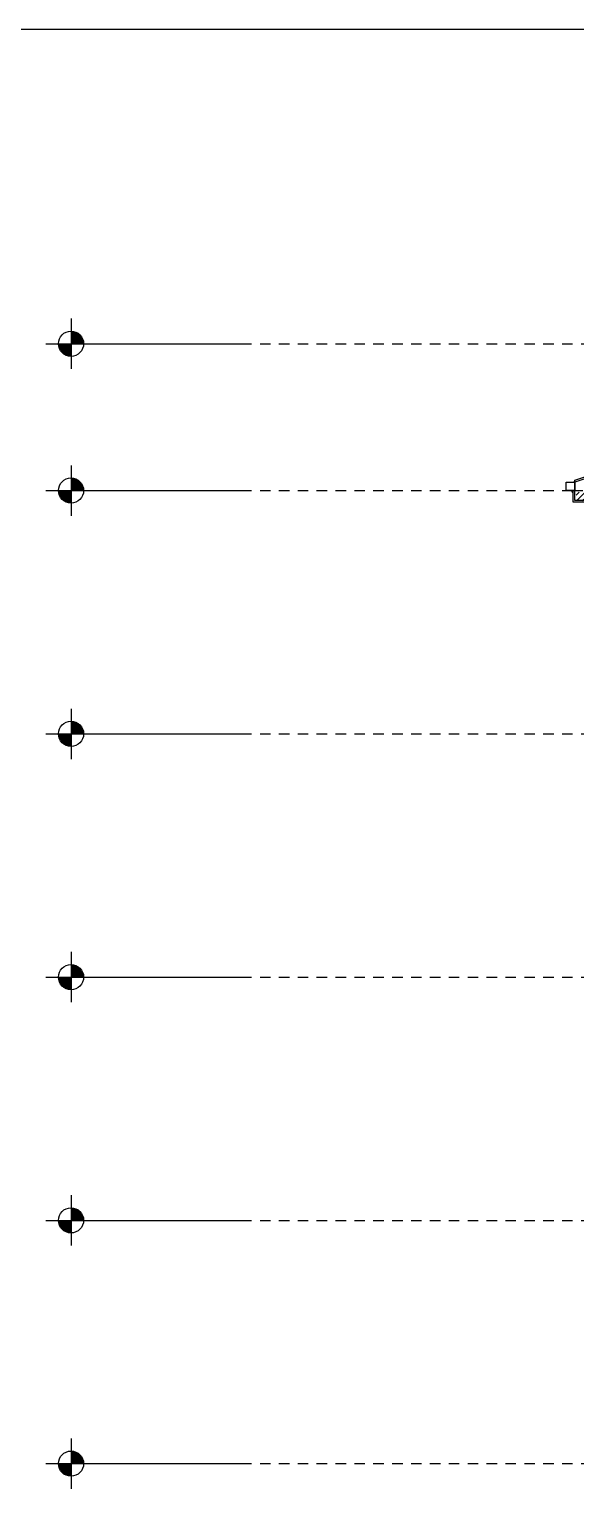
# Model space of a CAD drawing. Header units: metres. Extents: x -220 to 294, y -29 to 18.
# Drawn here: x 18.02 to 24.53, y 0.6 to 18 of the extents above; entities that cross this region are included whole.
import ezdxf

# ---------------------------------------------------------------- set-up
doc = ezdxf.new("R2010")
doc.units = ezdxf.units.M
doc.header["$MEASUREMENT"] = 0
doc.linetypes.add('DASHED4', pattern=[0.1875, 0.125, -0.0625])
for name, color, linetype in [('Cizgi', 7, 'Continuous'), ('Rota', 7, 'Continuous'), ('Standart', 7, 'Continuous'), ('Tarama', 7, 'Continuous')]:
    doc.layers.add(name, color=color, linetype=linetype)

msp = doc.modelspace()

# ---------------------------------------------------------------- hatches: boundary and pattern name
at = {"layer": 'Tarama', "linetype": 'Continuous', "lineweight": -3}
for points in [[(18.667, 14.25), (18.666, 14.267), (18.663, 14.283), (18.659, 14.3), (18.652, 14.315), (18.644, 14.33), (18.634, 14.344), (18.623, 14.356), (18.611, 14.367), (18.597, 14.377), (18.582, 14.385), (18.567, 14.392), (18.55, 14.396), (18.534, 14.399), (18.517, 14.4), (18.517, 14.25)], [(18.367, 14.25), (18.368, 14.233), (18.371, 14.217), (18.375, 14.2), (18.382, 14.185), (18.39, 14.17), (18.4, 14.156), (18.411, 14.144), (18.423, 14.133), (18.437, 14.123), (18.452, 14.115), (18.467, 14.108), (18.484, 14.104), (18.5, 14.101), (18.517, 14.1), (18.517, 14.25)], [(18.667, 12.5), (18.666, 12.517), (18.663, 12.533), (18.659, 12.55), (18.652, 12.565), (18.644, 12.58), (18.634, 12.594), (18.623, 12.606), (18.611, 12.617), (18.597, 12.627), (18.582, 12.635), (18.567, 12.642), (18.55, 12.646), (18.534, 12.649), (18.517, 12.65), (18.517, 12.5)], [(18.367, 12.5), (18.368, 12.483), (18.371, 12.467), (18.375, 12.45), (18.382, 12.435), (18.39, 12.42), (18.4, 12.406), (18.411, 12.394), (18.423, 12.383), (18.437, 12.373), (18.452, 12.365), (18.467, 12.358), (18.484, 12.354), (18.5, 12.351), (18.517, 12.35), (18.517, 12.5)], [(18.667, 9.6), (18.666, 9.617), (18.663, 9.633), (18.659, 9.65), (18.652, 9.665), (18.644, 9.68), (18.634, 9.694), (18.623, 9.706), (18.611, 9.717), (18.597, 9.727), (18.582, 9.735), (18.567, 9.742), (18.55, 9.746), (18.534, 9.749), (18.517, 9.75), (18.517, 9.6)], [(18.367, 9.6), (18.368, 9.583), (18.371, 9.567), (18.375, 9.55), (18.382, 9.535), (18.39, 9.52), (18.4, 9.506), (18.411, 9.494), (18.423, 9.483), (18.437, 9.473), (18.452, 9.465), (18.467, 9.458), (18.484, 9.454), (18.5, 9.451), (18.517, 9.45), (18.517, 9.6)], [(18.667, 6.7), (18.666, 6.717), (18.663, 6.733), (18.659, 6.75), (18.652, 6.765), (18.644, 6.78), (18.634, 6.794), (18.623, 6.806), (18.611, 6.817), (18.597, 6.827), (18.582, 6.835), (18.567, 6.842), (18.55, 6.846), (18.534, 6.849), (18.517, 6.85), (18.517, 6.7)], [(18.367, 6.7), (18.368, 6.683), (18.371, 6.667), (18.375, 6.65), (18.382, 6.635), (18.39, 6.62), (18.4, 6.606), (18.411, 6.594), (18.423, 6.583), (18.437, 6.573), (18.452, 6.565), (18.467, 6.558), (18.484, 6.554), (18.5, 6.551), (18.517, 6.55), (18.517, 6.7)], [(18.667, 3.8), (18.666, 3.817), (18.663, 3.833), (18.659, 3.85), (18.652, 3.865), (18.644, 3.88), (18.634, 3.894), (18.623, 3.906), (18.611, 3.917), (18.597, 3.927), (18.582, 3.935), (18.567, 3.942), (18.55, 3.946), (18.534, 3.949), (18.517, 3.95), (18.517, 3.8)], [(18.367, 3.8), (18.368, 3.783), (18.371, 3.767), (18.375, 3.75), (18.382, 3.735), (18.39, 3.72), (18.4, 3.706), (18.411, 3.694), (18.423, 3.683), (18.437, 3.673), (18.452, 3.665), (18.467, 3.658), (18.484, 3.654), (18.5, 3.651), (18.517, 3.65), (18.517, 3.8)], [(18.667, 0.9), (18.666, 0.917), (18.663, 0.933), (18.659, 0.95), (18.652, 0.965), (18.644, 0.98), (18.634, 0.994), (18.623, 1.006), (18.611, 1.017), (18.597, 1.027), (18.582, 1.035), (18.567, 1.042), (18.55, 1.046), (18.534, 1.049), (18.517, 1.05), (18.517, 0.9)], [(18.367, 0.9), (18.368, 0.883), (18.371, 0.867), (18.375, 0.85), (18.382, 0.835), (18.39, 0.82), (18.4, 0.806), (18.411, 0.794), (18.423, 0.783), (18.437, 0.773), (18.452, 0.765), (18.467, 0.758), (18.484, 0.754), (18.5, 0.751), (18.517, 0.75), (18.517, 0.9)]]:
    msp.add_hatch(color=216, dxfattribs=at).paths.add_polyline_path(points)
h = msp.add_hatch(dxfattribs=at)
h.set_pattern_fill('ANSI33', color=58, scale=0.4, style=0)
h.paths.add_polyline_path([(25.019, 12.38), (24.519, 12.38), (24.519, 12.5), (25.019, 12.5)])

# ---------------------------------------------------------------- linework, layer by layer
at = {"layer": 'Cizgi', "color": 18, "linetype": 'Continuous', "lineweight": -3}
msp.add_lwpolyline([(-14.783, 18), (51.417, 18)], dxfattribs=at)
at = {"layer": 'Cizgi', "color": 17, "linetype": 'Continuous', "lineweight": -3}
for points in [[(29.829, 14.352), (24.519, 12.6)], [(24.519, 12.625), (26.319, 13.219)], [(24.519, 12.609), (24.519, 12.625)], [(24.519, 12.6), (24.519, 12.609)]]:
    msp.add_lwpolyline(points, dxfattribs=at)
at = {"layer": 'Cizgi', "color": 73, "linetype": 'DASHED4', "lineweight": -3}
for points in [[(18.969, 14.25), (28.719, 14.25)], [(18.969, 12.5), (24.49, 12.5)], [(24.49, 12.5), (35.247, 12.5)], [(18.969, 9.6), (24.999, 9.6)], [(18.969, 6.7), (24.999, 6.7)], [(18.969, 3.8), (24.999, 3.8)], [(18.969, 0.9), (24.969, 0.9)]]:
    msp.add_lwpolyline(points, dxfattribs=at)
at = {"layer": 'Cizgi', "color": 98, "linetype": 'Continuous', "lineweight": -3}
for points in [[(24.49, 12.6), (24.519, 12.609)], [(24.49, 12.6), (24.49, 12.6)], [(24.519, 12.5), (24.519, 12.6)], [(24.49, 12.48), (24.49, 12.5)], [(24.49, 12.48), (24.499, 12.483)], [(24.49, 12.48), (24.499, 12.48)]]:
    msp.add_lwpolyline(points, dxfattribs=at)
at = {"layer": 'Cizgi', "color": 241, "linetype": 'Continuous', "lineweight": -3}
for points in [[(24.499, 12.5), (24.519, 12.5)], [(24.499, 12.483), (24.499, 12.5)], [(24.499, 12.48), (24.499, 12.483)], [(24.499, 12.36), (24.499, 12.48)], [(24.999, 12.36), (24.499, 12.36)]]:
    msp.add_lwpolyline(points, dxfattribs=at)
at = {"layer": 'Cizgi', "color": 7, "linetype": 'Continuous', "lineweight": -3}
for points in [[(24.519, 12.38), (24.519, 12.5)], [(24.519, 12.5), (24.535, 12.5)], [(25.019, 12.38), (24.519, 12.38)]]:
    msp.add_lwpolyline(points, dxfattribs=at)
at = {"layer": 'Rota', "color": 95, "linetype": 'Continuous', "lineweight": -3}
for points in [[(24.419, 12.5), (24.419, 12.6)], [(24.419, 12.6), (24.519, 12.6)], [(24.519, 12.6), (24.519, 12.5)], [(24.519, 12.5), (24.419, 12.5)]]:
    msp.add_lwpolyline(points, dxfattribs=at)
at = {"layer": 'Standart', "color": 216, "linetype": 'Continuous', "lineweight": -3}
for points in [[(18.517, 14.55), (18.517, 13.95)], [(18.217, 14.25), (18.817, 14.25)], [(18.817, 14.25), (20.569, 14.25)], [(18.517, 12.8), (18.517, 12.2)], [(18.217, 12.5), (18.817, 12.5)], [(18.817, 12.5), (20.569, 12.5)], [(18.517, 9.9), (18.517, 9.3)], [(18.217, 9.6), (18.817, 9.6)], [(18.817, 9.6), (20.569, 9.6)], [(18.517, 7), (18.517, 6.4)], [(18.217, 6.7), (18.817, 6.7)], [(18.817, 6.7), (20.569, 6.7)], [(18.517, 4.1), (18.517, 3.5)], [(18.217, 3.8), (18.817, 3.8)], [(18.817, 3.8), (20.569, 3.8)], [(18.517, 1.2), (18.517, 0.6)], [(18.217, 0.9), (18.817, 0.9)], [(18.817, 0.9), (20.569, 0.9)]]:
    msp.add_lwpolyline(points, dxfattribs=at)
for centre in [(18.517, 14.25), (18.517, 12.5), (18.517, 9.6), (18.517, 6.7), (18.517, 3.8), (18.517, 0.9)]:
    msp.add_circle(centre, 0.15, dxfattribs=at)

doc.saveas('drawing.dxf')
